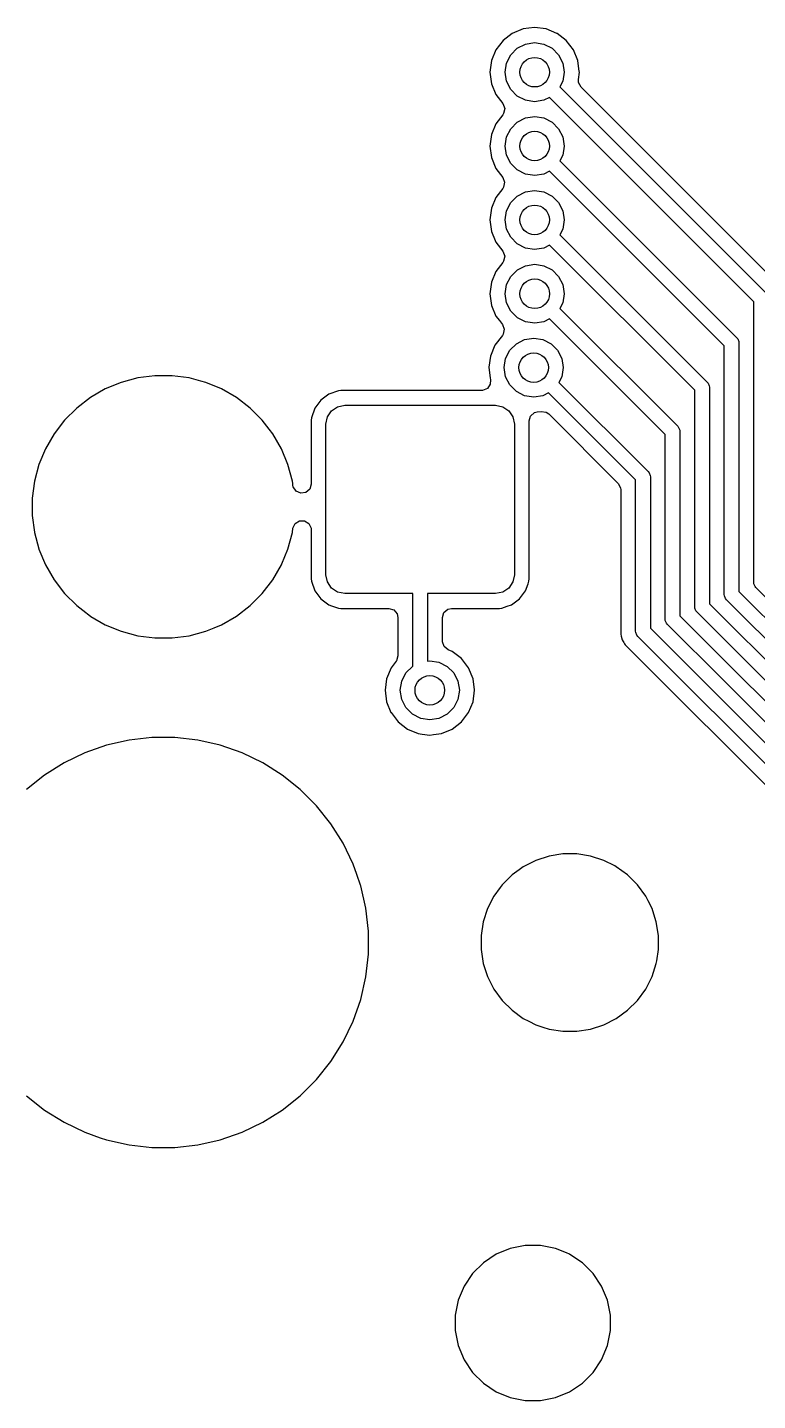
# Model space of a CAD drawing. Extents: x 51 to 261, y -150 to -32.
# Drawn here: x 228.87 to 238.75, y -85.56 to -66.97 of the extents above; entities that cross this region are included whole.
import ezdxf

# ---------------------------------------------------------------- set-up
doc = ezdxf.new("R2010")
doc.units = 0
doc.layers.add('BLACK', color=7, linetype='CONTINUOUS')

msp = doc.modelspace()

# ---------------------------------------------------------------- linework, layer by layer
at = {"layer": 'BLACK', "linetype": 'CONTINUOUS'}
for p, q in [((235.431497, -67.052873), (235.306055, -67.149128)), ((235.577574, -66.992366), (235.431497, -67.052873)), ((235.577576, -66.992365), (235.577574, -66.992366)), ((235.734336, -66.971728), (235.577576, -66.992365)), ((235.734338, -66.971728), (235.734336, -66.971728)), ((235.891097, -66.992365), (235.734338, -66.971728)), ((235.891099, -66.992366), (235.891097, -66.992365)), ((236.035128, -67.052025), (235.891099, -66.992366)), ((236.037178, -67.052874), (236.035128, -67.052025)), ((236.162619, -67.149128), (236.037178, -67.052874)), ((235.2098, -67.27457), (235.149293, -67.420647)), ((235.306055, -67.149128), (235.2098, -67.27457)), ((235.41073, -67.342296), (235.499223, -67.253803)), ((235.499223, -67.253803), (235.61073, -67.196987)), ((235.61073, -67.196987), (235.734337, -67.17741)), ((235.734337, -67.17741), (235.857944, -67.196987)), ((235.857944, -67.196987), (235.969451, -67.253803)), ((235.969451, -67.253803), (236.057944, -67.342296)), ((236.258873, -67.274569), (236.162619, -67.149128)), ((236.319381, -67.420648), (236.258873, -67.274569)), ((235.149292, -67.420649), (235.128655, -67.577408)), ((235.149293, -67.420647), (235.149292, -67.420649)), ((235.334337, -67.57741), (235.353914, -67.453803)), ((235.353914, -67.453803), (235.41073, -67.342296)), ((236.057944, -67.342296), (236.11476, -67.453803)), ((236.11476, -67.453803), (236.134337, -67.57741)), ((236.319381, -67.420649), (236.319381, -67.420648)), ((236.338835, -67.568419), (236.319381, -67.420649)), ((235.128655, -67.577408), (235.128655, -67.577411)), ((235.128655, -67.577411), (235.149292, -67.73417)), ((235.353914, -67.701017), (235.334337, -67.57741)), ((236.134337, -67.57741), (236.11476, -67.701017)), ((236.326977, -67.676473), (236.340019, -67.57741)), ((236.340019, -67.57741), (236.338835, -67.568419)), ((235.149292, -67.73417), (235.149293, -67.734172)), ((235.149293, -67.734172), (235.209801, -67.880252)), ((235.41073, -67.812524), (235.353914, -67.701017)), ((235.499223, -67.901017), (235.41073, -67.812524)), ((236.11476, -67.701017), (236.075809, -67.77746)), ((236.075809, -67.77746), (238.870711, -70.572362)), ((236.32875, -67.719014), (236.326977, -67.676473)), ((236.362235, -67.780337), (236.32875, -67.719014)), ((236.944721, -68.362823), (236.362235, -67.780337)), ((235.209801, -67.880252), (235.303206, -68.001979)), ((235.303206, -68.001979), (235.3284, -68.067148)), ((235.61073, -67.957833), (235.499223, -67.901017)), ((235.734337, -67.97741), (235.61073, -67.957833)), ((235.857944, -67.957833), (235.734337, -67.97741)), ((235.934387, -67.918882), (235.857944, -67.957833)), ((238.7, -70.684495), (235.934387, -67.918882)), ((235.303206, -68.152951), (235.209886, -68.274567)), ((235.314362, -68.135593), (235.303206, -68.152951)), ((235.3284, -68.067148), (235.314362, -68.135593)), ((235.499308, -68.253803), (235.610815, -68.196987)), ((235.610815, -68.196987), (235.734422, -68.17741)), ((235.734422, -68.17741), (235.858029, -68.196987)), ((235.858029, -68.196987), (235.969536, -68.253803)), ((235.209886, -68.274567), (235.149378, -68.420647)), ((235.353999, -68.453803), (235.410815, -68.342296)), ((235.410815, -68.342296), (235.499308, -68.253803)), ((235.969536, -68.253803), (236.058029, -68.342296)), ((236.058029, -68.342296), (236.114845, -68.453803)), ((239.040458, -70.45856), (236.944721, -68.362823)), ((235.149377, -68.420649), (235.12874, -68.577408)), ((235.12874, -68.577408), (235.12874, -68.577411)), ((235.12874, -68.577411), (235.149377, -68.73417)), ((235.149378, -68.420647), (235.149377, -68.420649)), ((235.334422, -68.57741), (235.353999, -68.453803)), ((235.353999, -68.701017), (235.334422, -68.57741)), ((236.114845, -68.453803), (236.134422, -68.57741)), ((236.134422, -68.57741), (236.114845, -68.701017)), ((235.149377, -68.73417), (235.149378, -68.734172)), ((235.149378, -68.734172), (235.209886, -68.880252)), ((235.410815, -68.812524), (235.353999, -68.701017)), ((236.114845, -68.701017), (236.075894, -68.77746)), ((236.075894, -68.77746), (238.470711, -71.172278)), ((235.209886, -68.880252), (235.303091, -69.001719)), ((235.499308, -68.901017), (235.410815, -68.812524)), ((235.610815, -68.957833), (235.499308, -68.901017)), ((235.734422, -68.97741), (235.610815, -68.957833)), ((235.858029, -68.957833), (235.734422, -68.97741)), ((235.934472, -68.918882), (235.858029, -68.957833)), ((238.3, -71.284409), (235.934472, -68.918882)), ((235.303091, -69.152691), (235.20957, -69.274569)), ((235.303091, -69.001719), (235.328285, -69.066888)), ((235.314247, -69.135333), (235.303091, -69.152691)), ((235.328285, -69.066888), (235.314247, -69.135333)), ((235.20957, -69.274569), (235.149062, -69.420649)), ((235.353683, -69.453805), (235.410499, -69.342298)), ((235.410499, -69.342298), (235.498992, -69.253805)), ((235.498992, -69.253805), (235.610499, -69.196989)), ((235.610499, -69.196989), (235.734106, -69.177412)), ((235.734106, -69.177412), (235.857713, -69.196989)), ((235.857713, -69.196989), (235.96922, -69.253805)), ((235.96922, -69.253805), (236.057713, -69.342298)), ((236.057713, -69.342298), (236.114529, -69.453805)), ((235.149061, -69.420651), (235.128424, -69.57741)), ((235.149062, -69.420649), (235.149061, -69.420651)), ((235.334106, -69.577412), (235.353683, -69.453805)), ((236.114529, -69.453805), (236.134106, -69.577412)), ((235.128424, -69.57741), (235.128424, -69.577413)), ((235.128424, -69.577413), (235.149061, -69.734172)), ((235.353683, -69.701019), (235.334106, -69.577412)), ((235.410499, -69.812526), (235.353683, -69.701019)), ((236.114529, -69.701019), (236.075578, -69.777462)), ((236.134106, -69.577412), (236.114529, -69.701019)), ((235.149061, -69.734172), (235.149062, -69.734174)), ((235.149062, -69.734174), (235.200173, -69.857568)), ((235.200173, -69.857568), (235.20957, -69.880253)), ((235.20957, -69.880253), (235.303544, -70.002722)), ((235.498992, -69.901019), (235.410499, -69.812526)), ((235.610499, -69.957835), (235.498992, -69.901019)), ((236.075578, -69.777462), (238.070711, -71.772595)), ((235.303544, -70.002722), (235.328737, -70.06789)), ((235.328737, -70.06789), (235.314699, -70.136334)), ((235.734106, -69.977412), (235.610499, -69.957835)), ((235.857713, -69.957835), (235.734106, -69.977412)), ((235.934156, -69.918884), (235.857713, -69.957835)), ((237.9, -71.884728), (235.934156, -69.918884)), ((235.303543, -70.153693), (235.21079, -70.274571)), ((235.314699, -70.136334), (235.303543, -70.153693)), ((235.411719, -70.3423), (235.500212, -70.253807)), ((235.500212, -70.253807), (235.611719, -70.196991)), ((235.611719, -70.196991), (235.735326, -70.177414)), ((235.735326, -70.177414), (235.858933, -70.196991)), ((235.858933, -70.196991), (235.97044, -70.253807)), ((235.97044, -70.253807), (236.058933, -70.3423)), ((235.150281, -70.420653), (235.129644, -70.577412)), ((235.150282, -70.420651), (235.150281, -70.420653)), ((235.21079, -70.274571), (235.150282, -70.420651)), ((235.335326, -70.577414), (235.354903, -70.453807)), ((235.354903, -70.453807), (235.411719, -70.3423)), ((236.058933, -70.3423), (236.115749, -70.453807)), ((236.115749, -70.453807), (236.135326, -70.577414)), ((235.129644, -70.577412), (235.129644, -70.577415)), ((235.129644, -70.577415), (235.150281, -70.734174)), ((235.354903, -70.701021), (235.335326, -70.577414)), ((236.135326, -70.577414), (236.115749, -70.701021)), ((235.150281, -70.734174), (235.150282, -70.734176)), ((235.150282, -70.734176), (235.21079, -70.880256)), ((235.411719, -70.812528), (235.354903, -70.701021)), ((235.500212, -70.901021), (235.411719, -70.812528)), ((236.115749, -70.701021), (236.076798, -70.777464)), ((236.076798, -70.777464), (237.67071, -72.371377)), ((238.7, -74.483576), (238.7, -70.684495)), ((235.21079, -70.880256), (235.256909, -70.940359)), ((235.256909, -70.940359), (235.29712, -70.992763)), ((235.29712, -70.992763), (235.322315, -71.057931)), ((235.611719, -70.957837), (235.500212, -70.901021)), ((235.735326, -70.977414), (235.611719, -70.957837)), ((235.858933, -70.957837), (235.735326, -70.977414)), ((235.935376, -70.918886), (235.858933, -70.957837)), ((237.5, -72.483509), (235.935376, -70.918886)), ((235.297121, -71.143735), (235.1968, -71.274475)), ((235.308277, -71.126376), (235.297121, -71.143735)), ((235.322315, -71.057931), (235.308277, -71.126376)), ((235.486222, -71.253711), (235.597729, -71.196895)), ((235.597729, -71.196895), (235.721336, -71.177318)), ((235.721336, -71.177318), (235.844943, -71.196895)), ((235.844943, -71.196895), (235.95645, -71.253711)), ((238.470711, -71.172278), (238.483148, -71.187431)), ((238.483148, -71.187431), (238.497705, -71.222576)), ((235.1968, -71.274475), (235.136292, -71.420555)), ((235.340913, -71.453711), (235.397729, -71.342204)), ((235.397729, -71.342204), (235.486222, -71.253711)), ((235.95645, -71.253711), (236.044943, -71.342204)), ((236.044943, -71.342204), (236.101759, -71.453711)), ((238.3, -74.649262), (238.3, -71.284409)), ((238.497705, -71.222576), (238.498079, -71.223479)), ((238.498079, -71.223479), (238.5, -71.242988)), ((238.5, -71.242988), (238.5, -74.60784)), ((235.116245, -71.572828), (235.115654, -71.577318)), ((235.136291, -71.420557), (235.116245, -71.572828)), ((235.136292, -71.420555), (235.136291, -71.420557)), ((235.321336, -71.577318), (235.340913, -71.453711)), ((236.101759, -71.453711), (236.121336, -71.577318)), ((230.362889, -71.717023), (230.138064, -71.777265)), ((230.593629, -71.686646), (230.362889, -71.717023)), ((230.593634, -71.686645), (230.593629, -71.686646)), ((230.59364, -71.686645), (230.593634, -71.686645)), ((230.826384, -71.686645), (230.59364, -71.686645)), ((230.826389, -71.686645), (230.826384, -71.686645)), ((230.826394, -71.686646), (230.826389, -71.686645)), ((231.057134, -71.717023), (230.826394, -71.686646)), ((231.057137, -71.717023), (231.057134, -71.717023)), ((231.057138, -71.717024), (231.057137, -71.717023)), ((231.214644, -71.759228), (231.057138, -71.717024)), ((231.281959, -71.777265), (231.214644, -71.759228)), ((235.115654, -71.577318), (235.134046, -71.717023)), ((235.135063, -71.742439), (235.133683, -71.800403)), ((235.134046, -71.717023), (235.137353, -71.742138)), ((235.137353, -71.742138), (235.135063, -71.742439)), ((235.340913, -71.700925), (235.321336, -71.577318)), ((235.397729, -71.812432), (235.340913, -71.700925)), ((236.101759, -71.700925), (236.062808, -71.777368)), ((236.121336, -71.577318), (236.101759, -71.700925)), ((229.923035, -71.866333), (229.721487, -71.982698)), ((229.923051, -71.866325), (229.923035, -71.866333)), ((230.138064, -71.777265), (229.923051, -71.866325)), ((231.496972, -71.866325), (231.281959, -71.777265)), ((231.496988, -71.866333), (231.496972, -71.866325)), ((231.698536, -71.982698), (231.496988, -71.866333)), ((232.949768, -71.934881), (232.839287, -72.01642)), ((233.07937, -71.88953), (232.949768, -71.934881)), ((233.079372, -71.88953), (233.07937, -71.88953)), ((233.110144, -71.886645), (233.079372, -71.88953)), ((235.015572, -71.886645), (233.110144, -71.886645)), ((235.030291, -71.885768), (235.015572, -71.886645)), ((235.09452, -71.858265), (235.030291, -71.885768)), ((235.133683, -71.800403), (235.09452, -71.858265)), ((235.486222, -71.900925), (235.397729, -71.812432)), ((235.597729, -71.957741), (235.486222, -71.900925)), ((235.921386, -71.91879), (235.844943, -71.957741)), ((237.1, -73.097403), (235.921386, -71.91879)), ((236.062808, -71.777368), (237.270711, -72.985272)), ((237.9, -74.814948), (237.9, -71.884728)), ((238.070711, -71.772595), (238.083147, -71.787749)), ((238.083147, -71.787749), (238.098079, -71.823797)), ((238.098079, -71.823797), (238.1, -71.843306)), ((238.1, -71.843306), (238.1, -74.773526)), ((229.536825, -72.124393), (229.37226, -72.288958)), ((229.536832, -72.124387), (229.536825, -72.124393)), ((229.721471, -71.982709), (229.536832, -72.124387)), ((229.721487, -71.982698), (229.721471, -71.982709)), ((231.698539, -71.9827), (231.698536, -71.982698)), ((231.698544, -71.982703), (231.698539, -71.9827)), ((231.69855, -71.982707), (231.698544, -71.982703)), ((231.698552, -71.982709), (231.69855, -71.982707)), ((231.883191, -72.124387), (231.698552, -71.982709)), ((231.883198, -72.124393), (231.883191, -72.124387)), ((232.047763, -72.288958), (231.883198, -72.124393)), ((232.757748, -72.126901), (232.712397, -72.256503)), ((232.839287, -72.01642), (232.757748, -72.126901)), ((232.9847, -72.161833), (233.067428, -72.106556)), ((233.067428, -72.106556), (233.165012, -72.087145)), ((233.165012, -72.087145), (235.205012, -72.087145)), ((235.205012, -72.087145), (235.302596, -72.106556)), ((235.302596, -72.106556), (235.385324, -72.161833)), ((235.721336, -71.977318), (235.597729, -71.957741)), ((235.844943, -71.957741), (235.721336, -71.977318)), ((229.372254, -72.288965), (229.230576, -72.473604)), ((229.37226, -72.288958), (229.372254, -72.288965)), ((232.047769, -72.288965), (232.047763, -72.288958)), ((232.141226, -72.410761), (232.047769, -72.288965)), ((232.712397, -72.256505), (232.709512, -72.287277)), ((232.709512, -72.287277), (232.709512, -73.155347)), ((232.712397, -72.256503), (232.712397, -72.256505)), ((232.910012, -72.342145), (232.929423, -72.244561)), ((232.929423, -72.244561), (232.9847, -72.161833)), ((235.385324, -72.161833), (235.440601, -72.244561)), ((235.440601, -72.244561), (235.460012, -72.342145)), ((235.660512, -72.299752), (235.680197, -72.232713)), ((235.660512, -74.437012), (235.660512, -72.299752)), ((235.680197, -72.232713), (235.733001, -72.186958)), ((235.733001, -72.186958), (235.768323, -72.176814)), ((235.768323, -72.176814), (235.820398, -72.169958)), ((235.820398, -72.169958), (235.889432, -72.180724)), ((235.889432, -72.180724), (235.924263, -72.205216)), ((235.924263, -72.205216), (236.863181, -73.144134)), ((229.230565, -72.47362), (229.1142, -72.675168)), ((229.230576, -72.473604), (229.230565, -72.47362)), ((232.189454, -72.473613), (232.141226, -72.410761)), ((232.189458, -72.47362), (232.189454, -72.473613)), ((232.305823, -72.675168), (232.189458, -72.47362)), ((232.910012, -74.382145), (232.910012, -72.342145)), ((235.460012, -72.342145), (235.460012, -74.382145)), ((237.5, -74.980634), (237.5, -72.483509)), ((237.67071, -72.371377), (237.683147, -72.38653)), ((237.683147, -72.38653), (237.683147, -72.386531)), ((237.683147, -72.386531), (237.698079, -72.422579)), ((237.698079, -72.422579), (237.7, -72.442088)), ((237.7, -72.442088), (237.7, -74.939211)), ((229.114192, -72.675184), (229.025132, -72.890197)), ((229.1142, -72.675168), (229.114192, -72.675184)), ((232.305831, -72.675184), (232.305823, -72.675168)), ((232.394891, -72.890197), (232.305831, -72.675184)), ((229.025132, -72.890197), (228.96489, -73.115022)), ((232.394894, -72.890205), (232.394891, -72.890197)), ((232.455133, -73.115019), (232.394894, -72.890205)), ((237.270711, -72.985272), (237.283147, -73.000425)), ((237.283147, -73.000425), (237.298079, -73.036473)), ((237.298079, -73.036473), (237.3, -73.055982)), ((237.3, -73.055982), (237.3, -75.104898)), ((228.96489, -73.115022), (228.934513, -73.345762)), ((232.458966, -73.144134), (232.455133, -73.115019)), ((232.462573, -73.171532), (232.458966, -73.144134)), ((232.466535, -73.190282), (232.462573, -73.171532)), ((232.504309, -73.24906), (232.466535, -73.190282)), ((232.689827, -73.222386), (232.637023, -73.268141)), ((232.709512, -73.155347), (232.689827, -73.222386)), ((236.863181, -73.144134), (236.896666, -73.205457)), ((236.896666, -73.205457), (236.8995, -73.231815)), ((236.8995, -73.231815), (236.8995, -75.185882)), ((237.1, -75.14632), (237.1, -73.097403)), ((228.934513, -73.345762), (228.934512, -73.345779)), ((228.934512, -73.345779), (228.934512, -73.57851)), ((232.567865, -73.278085), (232.504309, -73.24906)), ((232.637023, -73.268141), (232.567865, -73.278085)), ((228.934512, -73.57851), (228.934513, -73.578527)), ((228.934513, -73.578527), (228.964172, -73.803814)), ((228.964172, -73.803814), (228.964891, -73.809271)), ((232.455133, -73.809271), (232.462573, -73.752756)), ((232.462573, -73.752756), (232.490839, -73.68886)), ((232.490839, -73.68886), (232.549164, -73.650389)), ((232.549164, -73.650389), (232.619028, -73.649558)), ((232.619028, -73.649558), (232.678252, -73.68663)), ((232.678252, -73.68663), (232.708031, -73.749835)), ((232.708031, -73.749835), (232.709512, -73.768942)), ((232.709512, -73.768942), (232.709512, -74.437012)), ((228.964891, -73.809271), (229.024442, -74.031519)), ((232.394894, -74.034085), (232.455133, -73.809271)), ((229.024442, -74.031519), (229.025132, -74.034092)), ((229.025132, -74.034092), (229.114192, -74.249105)), ((232.311513, -74.235388), (232.394891, -74.034092)), ((232.39489, -74.034092), (232.394894, -74.034085)), ((232.394891, -74.034092), (232.39489, -74.034092)), ((229.114192, -74.249105), (229.1142, -74.249121)), ((229.1142, -74.249121), (229.230565, -74.450669)), ((232.189454, -74.450677), (232.305827, -74.249114)), ((232.305827, -74.249114), (232.311513, -74.235388)), ((229.230565, -74.450669), (229.230576, -74.450685)), ((229.230576, -74.450685), (229.372254, -74.635324)), ((232.047768, -74.635326), (232.189454, -74.450677)), ((232.709512, -74.437012), (232.712397, -74.467784)), ((232.712397, -74.467784), (232.712397, -74.467786)), ((232.712397, -74.467786), (232.757728, -74.597331)), ((232.929423, -74.479729), (232.910012, -74.382145)), ((232.9847, -74.562457), (232.929423, -74.479729)), ((235.440601, -74.479729), (235.385324, -74.562457)), ((235.460012, -74.382145), (235.440601, -74.479729)), ((235.612275, -74.59739), (235.644317, -74.50582)), ((235.644317, -74.50582), (235.657626, -74.467786)), ((235.657626, -74.467784), (235.660512, -74.437012)), ((235.657626, -74.467786), (235.657626, -74.467784)), ((238.701921, -74.503085), (238.7, -74.483576)), ((238.716853, -74.539133), (238.701921, -74.503085)), ((238.729289, -74.554287), (238.716853, -74.539133)), ((229.372254, -74.635324), (229.37226, -74.635331)), ((229.37226, -74.635331), (229.536825, -74.799896)), ((231.883193, -74.799901), (232.047768, -74.635326)), ((232.757728, -74.597331), (232.757749, -74.59739)), ((232.757749, -74.59739), (232.839287, -74.70787)), ((232.839287, -74.70787), (232.949767, -74.789408)), ((233.067428, -74.617734), (232.9847, -74.562457)), ((233.165012, -74.637145), (233.067428, -74.617734)), ((234.085012, -74.637145), (233.165012, -74.637145)), ((234.085012, -75.619781), (234.085012, -74.637145)), ((235.205012, -74.637145), (234.285012, -74.637145)), ((234.285012, -74.637145), (234.285012, -75.550749)), ((235.302596, -74.617734), (235.205012, -74.637145)), ((235.385324, -74.562457), (235.302596, -74.617734)), ((235.420257, -74.789408), (235.530737, -74.70787)), ((235.530737, -74.70787), (235.612275, -74.59739)), ((238.301921, -74.668771), (238.3, -74.649262)), ((238.316853, -74.704819), (238.301921, -74.668771)), ((238.329289, -74.719973), (238.316853, -74.704819)), ((241.252603, -77.643286), (238.329289, -74.719973)), ((238.5, -74.60784), (241.364735, -77.472576)), ((241.318289, -77.143287), (238.729289, -74.554287)), ((229.536825, -74.799896), (229.536832, -74.799902)), ((229.536832, -74.799902), (229.617923, -74.862125)), ((229.617923, -74.862125), (229.72148, -74.941587)), ((231.698544, -74.941587), (231.883193, -74.799901)), ((232.949767, -74.789408), (232.982344, -74.800807)), ((232.982344, -74.800807), (233.079371, -74.834759)), ((233.079371, -74.834759), (233.110144, -74.837645)), ((233.110144, -74.837645), (233.110148, -74.837645)), ((233.110148, -74.837645), (233.760512, -74.837645)), ((233.760512, -74.837645), (233.827551, -74.85733)), ((233.827551, -74.85733), (233.873306, -74.910134)), ((233.873306, -74.910134), (233.884512, -74.961645)), ((234.485512, -74.961645), (234.505197, -74.894606)), ((234.505197, -74.894606), (234.558001, -74.848851)), ((234.558001, -74.848851), (234.609512, -74.837645)), ((234.609512, -74.837645), (235.25988, -74.837645)), ((235.25988, -74.837645), (235.290651, -74.834759)), ((235.290651, -74.834759), (235.290653, -74.834759)), ((235.290653, -74.834759), (235.363697, -74.809199)), ((235.363697, -74.809199), (235.420257, -74.789408)), ((237.901921, -74.834457), (237.9, -74.814948)), ((237.916853, -74.870505), (237.901921, -74.834457)), ((237.929289, -74.885659), (237.916853, -74.870505)), ((241.186918, -78.143287), (237.929289, -74.885659)), ((238.1, -74.773526), (241.299049, -77.972576)), ((229.72148, -74.941587), (229.727087, -74.944824)), ((229.727087, -74.944824), (229.923035, -75.057956)), ((229.923035, -75.057956), (229.923051, -75.057964)), ((229.923051, -75.057964), (230.138064, -75.147024)), ((231.281952, -75.147027), (231.397708, -75.09908)), ((231.397708, -75.09908), (231.496972, -75.057964)), ((231.496972, -75.057964), (231.496975, -75.057962)), ((231.496975, -75.057962), (231.496981, -75.05796)), ((231.496981, -75.05796), (231.698544, -74.941587)), ((233.884512, -74.961645), (233.884512, -75.4785)), ((234.485512, -75.283796), (234.485512, -74.961645)), ((237.3, -75.104898), (241.167677, -78.972576)), ((237.501921, -75.000143), (237.5, -74.980634)), ((237.509177, -75.01766), (237.501921, -75.000143)), ((237.516853, -75.036192), (237.509177, -75.01766)), ((237.529289, -75.051345), (237.516853, -75.036192)), ((237.763599, -75.285653), (237.529289, -75.051345)), ((237.7, -74.939211), (237.905026, -75.144237)), ((230.138064, -75.147024), (230.138066, -75.147024)), ((230.138066, -75.147024), (230.138072, -75.147027)), ((230.138072, -75.147027), (230.362886, -75.207266)), ((230.362886, -75.207266), (230.59364, -75.237645)), ((230.59364, -75.237645), (230.593647, -75.237645)), ((230.593647, -75.237645), (230.826377, -75.237645)), ((230.826377, -75.237645), (230.826384, -75.237645)), ((230.826384, -75.237645), (231.057138, -75.207266)), ((231.057138, -75.207266), (231.281952, -75.147027)), ((234.485591, -75.28822), (234.485512, -75.283796)), ((234.507655, -75.354515), (234.485591, -75.28822)), ((236.8995, -75.185882), (236.907308, -75.215022)), ((236.907308, -75.215022), (236.919979, -75.26231)), ((236.919979, -75.26231), (236.932385, -75.283796)), ((236.932385, -75.283796), (236.941518, -75.299616)), ((237.101921, -75.165829), (237.1, -75.14632)), ((237.116853, -75.201877), (237.101921, -75.165829)), ((237.129289, -75.217031), (237.116853, -75.201877)), ((241.055545, -79.143286), (237.129289, -75.217031)), ((237.763604, -75.285659), (237.763599, -75.285653)), ((238.054284, -75.576339), (237.763604, -75.285659)), ((237.905026, -75.144237), (238.195711, -75.434923)), ((233.884512, -75.4785), (233.864827, -75.545539)), ((234.562058, -75.398356), (234.507655, -75.354515)), ((234.617834, -75.42146), (234.562058, -75.398356)), ((234.617841, -75.421464), (234.617834, -75.42146)), ((234.74328, -75.517716), (234.617841, -75.421464)), ((236.941518, -75.299616), (236.942204, -75.300803)), ((236.942204, -75.300803), (236.942205, -75.300807)), ((236.942205, -75.300807), (236.942206, -75.300807)), ((236.942206, -75.300807), (236.952328, -75.31834)), ((236.952328, -75.31834), (236.959539, -75.330829)), ((236.959539, -75.330829), (236.959541, -75.330832)), ((236.959541, -75.330832), (240.689104, -79.060395)), ((238.195711, -75.434923), (241.233364, -78.472576)), ((233.790464, -75.643157), (233.729956, -75.789237)), ((233.858888, -75.553986), (233.790464, -75.643157)), ((233.864827, -75.545539), (233.858888, -75.553986)), ((233.991393, -75.710886), (234.079886, -75.622393)), ((234.079886, -75.622393), (234.085012, -75.619781)), ((234.285012, -75.550749), (234.315, -75.546)), ((234.315, -75.546), (234.438607, -75.565577)), ((234.438607, -75.565577), (234.550114, -75.622393)), ((234.550114, -75.622393), (234.638607, -75.710886)), ((234.74328, -75.517717), (234.74328, -75.517716)), ((234.743282, -75.517718), (234.74328, -75.517717)), ((234.839536, -75.643159), (234.743282, -75.517718)), ((234.900044, -75.789238), (234.839536, -75.643159)), ((238.054289, -75.576345), (238.054284, -75.576339)), ((241.121231, -78.643287), (238.054289, -75.576345)), ((233.729955, -75.789239), (233.709318, -75.945998)), ((233.729956, -75.789237), (233.729955, -75.789239)), ((233.915, -75.946), (233.934577, -75.822393)), ((233.934577, -75.822393), (233.991393, -75.710886)), ((234.638607, -75.710886), (234.695423, -75.822393)), ((234.695423, -75.822393), (234.715, -75.946)), ((234.900044, -75.789239), (234.900044, -75.789238)), ((234.920165, -75.942076), (234.900044, -75.789239)), ((233.709318, -75.945998), (233.709318, -75.946001)), ((233.709318, -75.946001), (233.729955, -76.10276)), ((233.934577, -76.069607), (233.915, -75.946)), ((234.715, -75.946), (234.695423, -76.069607)), ((234.900044, -76.102762), (234.920682, -75.946)), ((234.920682, -75.946), (234.920165, -75.942076)), ((233.729955, -76.10276), (233.729956, -76.102762)), ((233.729956, -76.102762), (233.78908, -76.245501)), ((233.991393, -76.181114), (233.934577, -76.069607)), ((234.079886, -76.269607), (233.991393, -76.181114)), ((234.638607, -76.181114), (234.550114, -76.269607)), ((234.695423, -76.069607), (234.638607, -76.181114)), ((234.839536, -76.248841), (234.900044, -76.102762)), ((233.78908, -76.245501), (233.790464, -76.248841)), ((233.790464, -76.248841), (233.886718, -76.374282)), ((233.886718, -76.374282), (234.012159, -76.470536)), ((234.191393, -76.326423), (234.079886, -76.269607)), ((234.315, -76.346), (234.191393, -76.326423)), ((234.438607, -76.326423), (234.315, -76.346)), ((234.550114, -76.269607), (234.438607, -76.326423)), ((234.617841, -76.470536), (234.743282, -76.374282)), ((234.743282, -76.374282), (234.839536, -76.248841)), ((230.554139, -76.586645), (230.244378, -76.621547)), ((230.554143, -76.586645), (230.554139, -76.586645)), ((230.865881, -76.586645), (230.554143, -76.586645)), ((230.865885, -76.586645), (230.865881, -76.586645)), ((231.175645, -76.621547), (230.865885, -76.586645)), ((234.012159, -76.470536), (234.158238, -76.531044)), ((234.158238, -76.531044), (234.212404, -76.538175)), ((234.212404, -76.538175), (234.314999, -76.551682)), ((234.314999, -76.551682), (234.315, -76.551682)), ((234.315, -76.551682), (234.315001, -76.551682)), ((234.315001, -76.551682), (234.367254, -76.544802)), ((234.367254, -76.544802), (234.471762, -76.531044)), ((234.471762, -76.531044), (234.617841, -76.470536)), ((229.940432, -76.69092), (229.646197, -76.793878)), ((229.940444, -76.690916), (229.940432, -76.69092)), ((230.244362, -76.621549), (229.940444, -76.690916)), ((230.244378, -76.621547), (230.244362, -76.621549)), ((231.175661, -76.621549), (231.175645, -76.621547)), ((231.479579, -76.690916), (231.175661, -76.621549)), ((231.479591, -76.69092), (231.479579, -76.690916)), ((231.773826, -76.793878), (231.479591, -76.69092)), ((229.365337, -76.929133), (229.10138, -77.094988)), ((229.646197, -76.793878), (229.365337, -76.929133)), ((232.054686, -76.929133), (231.773826, -76.793878)), ((232.054689, -76.929135), (232.054686, -76.929133)), ((232.318645, -77.094989), (232.054689, -76.929135)), ((229.10138, -77.094988), (228.857653, -77.289353)), ((232.562371, -77.289354), (232.318645, -77.094989)), ((232.782803, -77.509786), (232.562371, -77.289354)), ((232.977168, -77.753512), (232.782803, -77.509786)), ((233.143022, -78.017468), (232.977168, -77.753512)), ((233.27828, -78.298334), (233.143022, -78.017468)), ((235.749175, -78.249599), (235.580812, -78.335385)), ((235.928893, -78.191204), (235.749175, -78.249599)), ((236.115526, -78.161645), (235.928893, -78.191204)), ((236.115531, -78.161645), (236.115526, -78.161645)), ((236.304493, -78.161645), (236.115531, -78.161645)), ((236.304498, -78.161645), (236.304493, -78.161645)), ((236.49113, -78.191204), (236.304498, -78.161645)), ((236.670848, -78.249599), (236.49113, -78.191204)), ((236.817383, -78.324263), (236.670848, -78.249599)), ((233.328577, -78.442076), (233.27828, -78.298334)), ((233.378371, -78.584379), (233.328577, -78.442076)), ((235.427936, -78.446457), (235.294324, -78.580069)), ((235.427937, -78.446457), (235.427936, -78.446457)), ((235.427939, -78.446455), (235.427937, -78.446457)), ((235.526157, -78.375095), (235.427939, -78.446455)), ((235.580812, -78.335385), (235.526157, -78.375095)), ((236.839211, -78.335385), (236.817383, -78.324263)), ((236.992085, -78.446455), (236.839211, -78.335385)), ((237.125702, -78.580072), (236.992085, -78.446455)), ((233.38124, -78.592577), (233.378371, -78.584379)), ((233.450608, -78.896499), (233.38124, -78.592577)), ((235.267012, -78.617661), (235.183252, -78.732945)), ((235.294322, -78.580072), (235.267012, -78.617661)), ((235.294324, -78.58007), (235.294322, -78.580072)), ((235.294324, -78.580069), (235.294324, -78.58007)), ((237.236772, -78.732946), (237.125702, -78.580072)), ((235.183252, -78.732945), (235.097466, -78.901308)), ((237.26921, -78.79661), (237.236772, -78.732946)), ((237.322557, -78.901308), (237.26921, -78.79661)), ((233.485512, -79.206276), (233.450608, -78.896499)), ((235.097466, -78.901308), (235.039071, -79.081026)), ((237.322557, -78.90131), (237.322557, -78.901308)), ((237.322559, -78.901313), (237.322557, -78.90131)), ((237.33207, -78.930586), (237.322559, -78.901313)), ((237.380952, -79.081026), (237.33207, -78.930586)), ((235.039071, -79.081026), (235.009512, -79.267658)), ((237.410512, -79.267658), (237.380952, -79.081026)), ((233.485512, -79.267658), (233.485512, -79.206276)), ((233.485512, -79.518014), (233.485512, -79.267658)), ((235.009512, -79.267658), (235.009512, -79.456631)), ((237.410512, -79.456631), (237.410512, -79.267658)), ((233.450608, -79.827791), (233.485512, -79.518014)), ((235.009512, -79.456631), (235.039071, -79.643263)), ((237.386405, -79.608833), (237.410512, -79.456631)), ((235.039071, -79.643263), (235.097466, -79.822981)), ((237.322559, -79.822977), (237.380952, -79.643263)), ((237.380952, -79.643263), (237.386405, -79.608833)), ((233.38124, -80.131713), (233.450608, -79.827791)), ((235.097466, -79.822981), (235.151871, -79.929756)), ((235.151871, -79.929756), (235.183252, -79.991344)), ((237.236772, -79.991344), (237.322559, -79.822977)), ((235.183252, -79.991344), (235.294322, -80.144218)), ((237.125702, -80.144218), (237.236772, -79.991344)), ((233.27828, -80.425956), (233.38124, -80.131713)), ((235.294322, -80.144218), (235.427939, -80.277835)), ((235.427939, -80.277835), (235.580813, -80.388905)), ((236.839211, -80.388905), (236.992085, -80.277835)), ((236.992085, -80.277835), (237.125702, -80.144218)), ((233.143022, -80.706822), (233.27828, -80.425956)), ((235.580813, -80.388905), (235.65353, -80.425956)), ((235.65353, -80.425956), (235.749175, -80.47469)), ((235.749175, -80.47469), (235.749177, -80.47469)), ((235.749177, -80.47469), (235.74918, -80.474692)), ((235.74918, -80.474692), (235.845509, -80.505991)), ((236.49113, -80.533085), (236.670844, -80.474692)), ((236.670844, -80.474692), (236.839211, -80.388905)), ((235.845509, -80.505991), (235.928893, -80.533085)), ((235.928893, -80.533085), (236.115526, -80.562645)), ((236.115526, -80.562645), (236.115531, -80.562645)), ((236.115531, -80.562645), (236.304498, -80.562645)), ((236.304498, -80.562645), (236.49113, -80.533085)), ((232.977168, -80.970778), (233.143022, -80.706822)), ((232.782803, -81.214504), (232.977168, -80.970778)), ((232.562371, -81.434936), (232.782803, -81.214504)), ((228.857653, -81.434936), (229.101379, -81.629301)), ((232.318645, -81.629301), (232.562371, -81.434936)), ((229.101379, -81.629301), (229.365335, -81.795155)), ((229.365335, -81.795155), (229.646201, -81.930413)), ((231.773823, -81.930413), (232.054689, -81.795155)), ((232.054689, -81.795155), (232.318645, -81.629301)), ((229.646201, -81.930413), (229.855095, -82.003508)), ((231.47958, -82.033373), (231.773823, -81.930413)), ((229.855095, -82.003508), (229.940432, -82.033369)), ((229.940432, -82.033369), (229.940444, -82.033373)), ((229.940444, -82.033373), (230.244366, -82.102741)), ((230.244366, -82.102741), (230.554138, -82.137644)), ((230.554138, -82.137644), (230.554139, -82.137645)), ((230.554139, -82.137645), (230.554143, -82.137645)), ((230.554143, -82.137645), (230.865885, -82.137645)), ((230.865885, -82.137644), (231.175658, -82.102741)), ((230.865885, -82.137645), (230.865885, -82.137644)), ((231.175658, -82.102741), (231.47958, -82.033373)), ((235.606542, -83.461645), (235.403599, -83.502013)), ((235.606547, -83.461645), (235.606542, -83.461645)), ((235.813477, -83.461645), (235.606547, -83.461645)), ((235.813481, -83.461645), (235.813477, -83.461645)), ((236.016424, -83.502013), (235.813481, -83.461645)), ((235.212415, -83.581203), (235.040354, -83.696169)), ((235.403591, -83.502015), (235.212415, -83.581203)), ((235.403599, -83.502013), (235.403591, -83.502015)), ((236.016432, -83.502015), (236.016424, -83.502013)), ((236.166351, -83.564114), (236.016432, -83.502015)), ((236.20761, -83.581204), (236.166351, -83.564114)), ((236.265824, -83.620101), (236.20761, -83.581204)), ((236.379669, -83.696169), (236.265824, -83.620101)), ((234.894036, -83.842487), (234.77907, -84.014548)), ((235.040354, -83.696169), (234.894036, -83.842487)), ((236.525987, -83.842487), (236.379669, -83.696169)), ((236.525989, -83.84249), (236.525987, -83.842487)), ((236.640953, -84.014547), (236.525989, -83.84249)), ((234.77907, -84.014548), (234.699882, -84.205724)), ((236.720142, -84.205725), (236.640953, -84.014547)), ((234.69988, -84.205732), (234.659512, -84.408675)), ((234.699882, -84.205724), (234.69988, -84.205732)), ((236.760512, -84.40868), (236.720142, -84.205725)), ((234.659512, -84.408675), (234.659512, -84.615614)), ((236.760512, -84.61561), (236.760512, -84.40868)), ((234.659512, -84.615614), (234.69988, -84.818557)), ((236.720142, -84.818565), (236.760512, -84.61561)), ((234.69988, -84.818557), (234.699882, -84.818565)), ((234.699882, -84.818565), (234.77907, -85.009741)), ((236.640953, -85.009743), (236.720142, -84.818565)), ((234.77907, -85.009741), (234.894036, -85.181802)), ((236.525989, -85.1818), (236.640953, -85.009743)), ((234.894036, -85.181802), (235.040354, -85.32812)), ((235.040354, -85.32812), (235.040357, -85.328122)), ((235.040357, -85.328122), (235.212414, -85.443086)), ((236.20761, -85.443086), (236.379667, -85.328122)), ((236.379667, -85.328122), (236.525989, -85.1818)), ((235.212414, -85.443086), (235.403592, -85.522275)), ((236.016432, -85.522275), (236.20761, -85.443086)), ((235.403592, -85.522275), (235.606542, -85.562644)), ((235.606542, -85.562644), (235.606546, -85.562645)), ((235.606546, -85.562645), (235.606547, -85.562645)), ((235.606547, -85.562645), (235.813478, -85.562645)), ((235.813478, -85.562645), (235.813479, -85.562644)), ((235.813479, -85.562644), (236.016432, -85.522275))]:
    msp.add_line(p, q, dxfattribs=at)
at = {"layer": 'BLACK'}
for centre in [(235.734337, -67.57741), (235.734422, -68.57741), (235.734106, -69.577412), (235.735326, -70.577414), (235.721336, -71.577318), (234.315, -75.946)]:
    msp.add_circle(centre, 0.2, dxfattribs=at)

doc.saveas('drawing.dxf')
